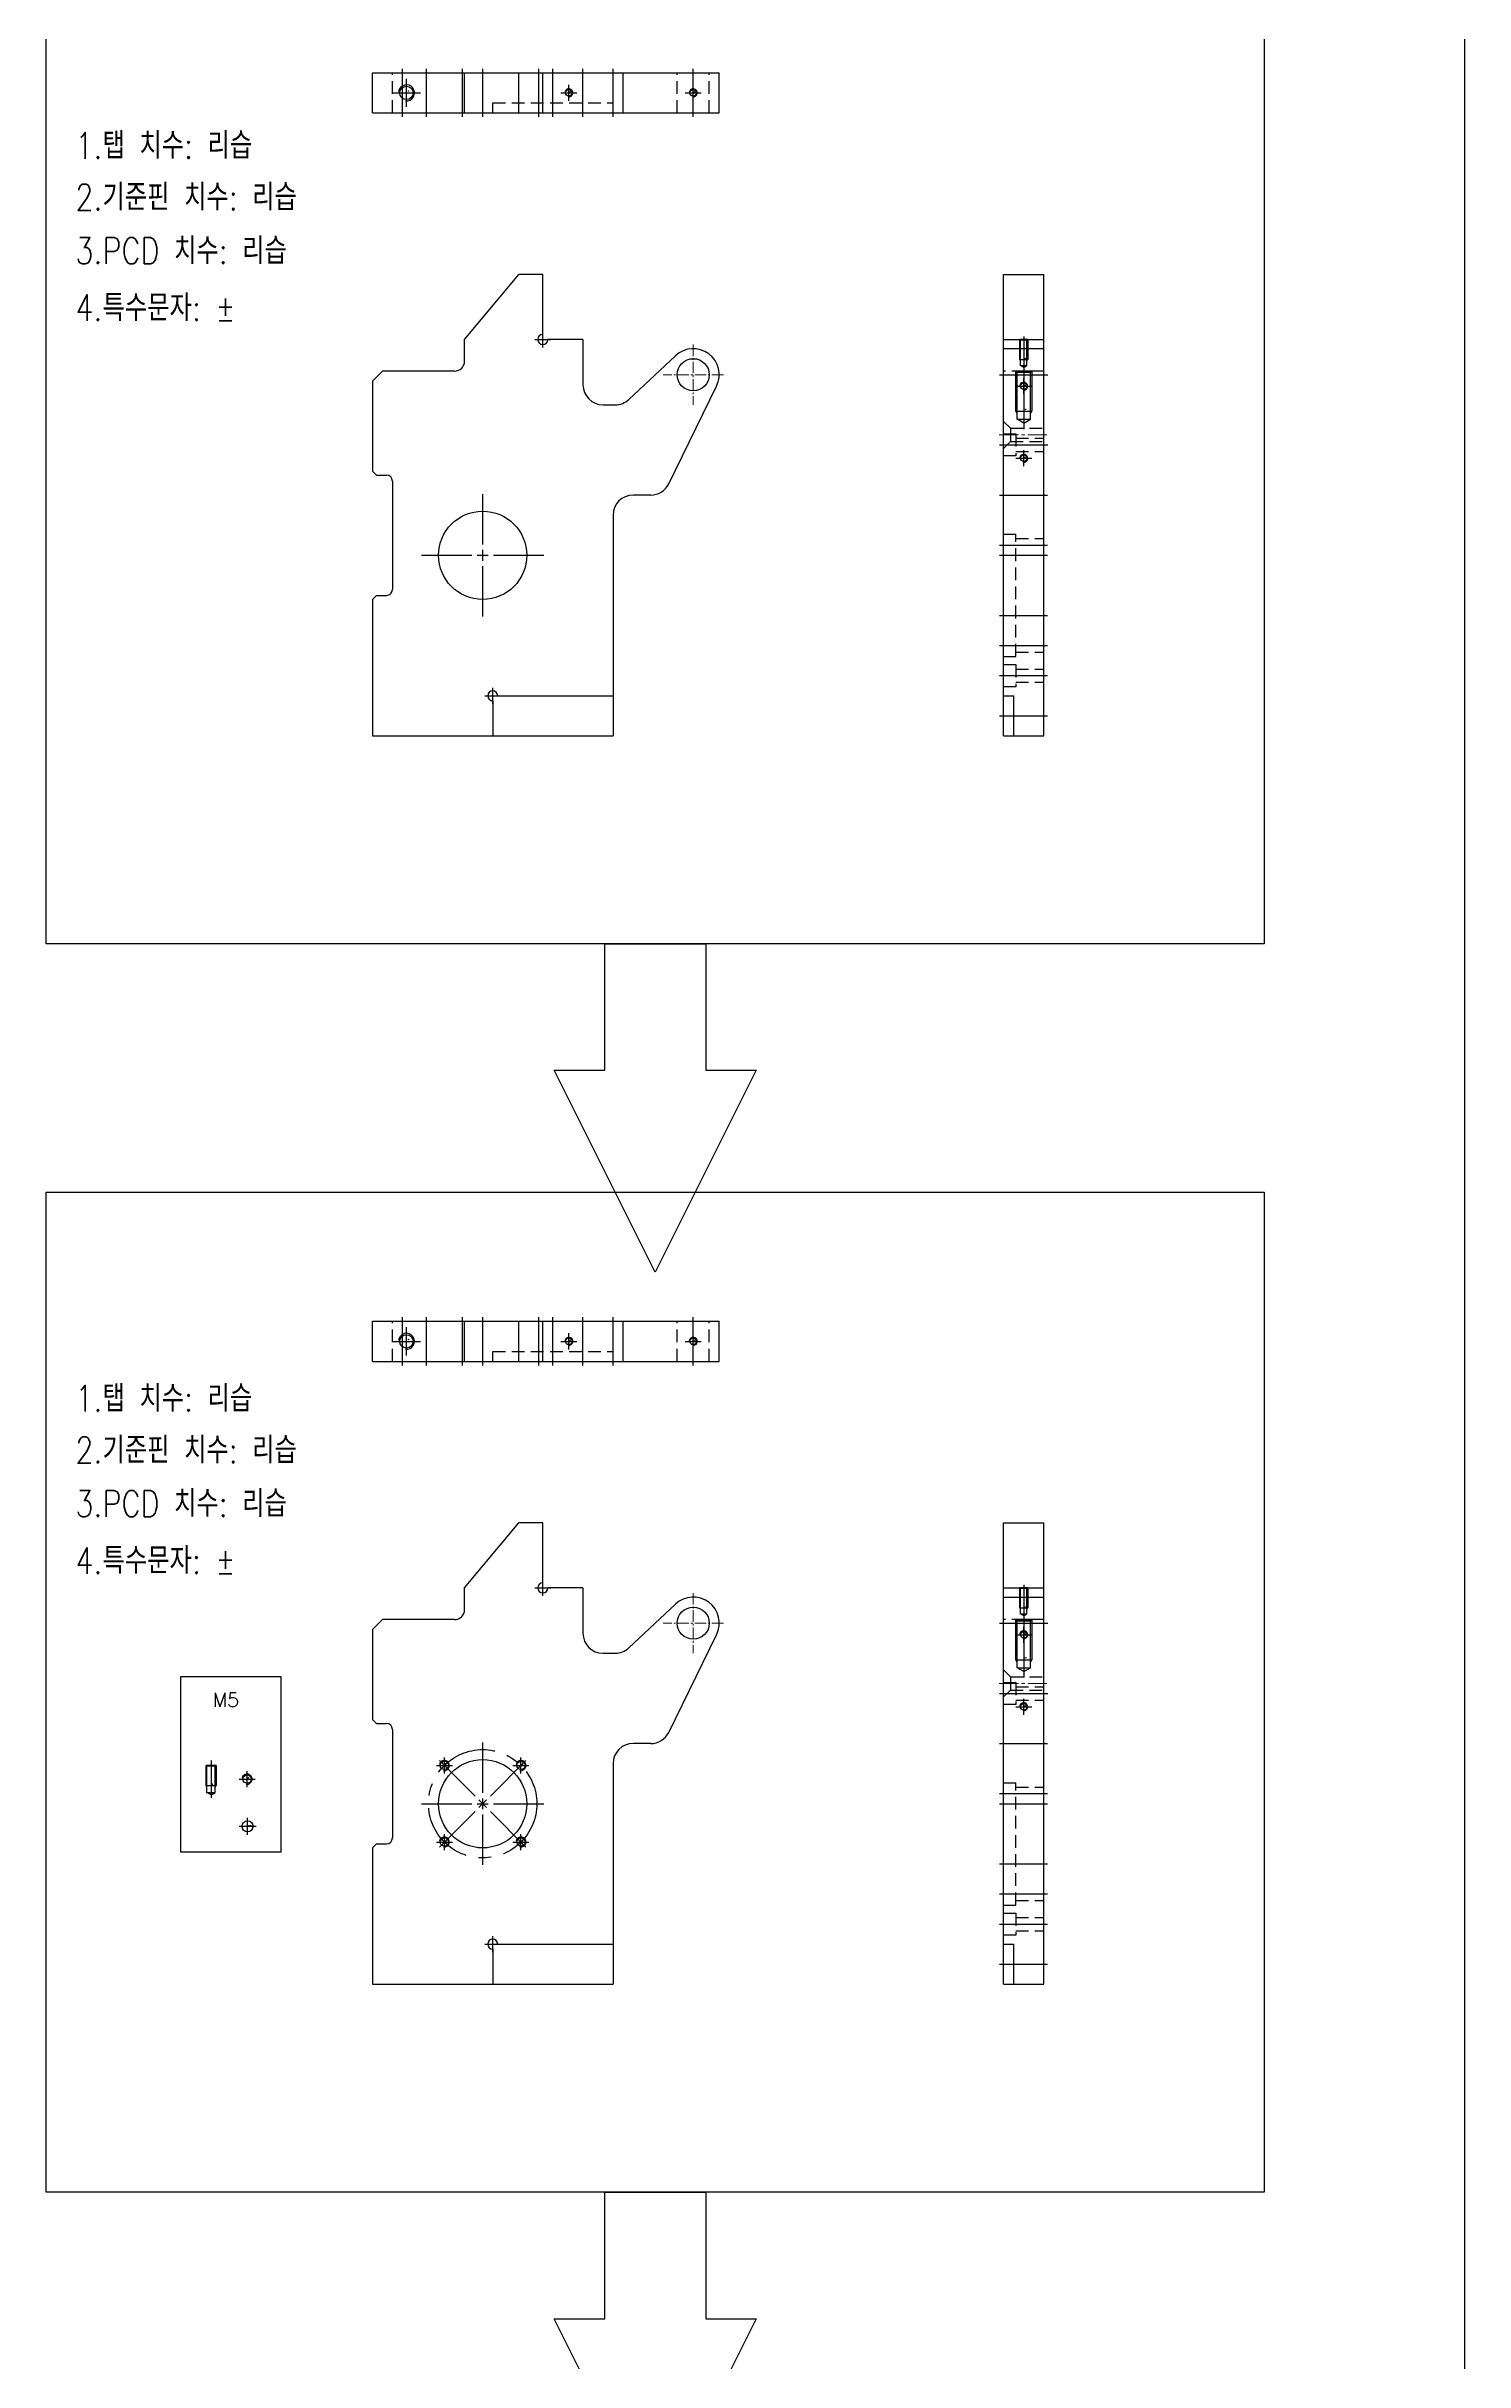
# Model space of a CAD drawing. Header units: millimetres. Extents: x -69 to 11173, y 1341 to 6119.
# Drawn here: x 8851 to 9559, y 3353 to 4507 of the extents above; entities that cross this region are included whole.
import ezdxf

# ---------------------------------------------------------------- set-up
doc = ezdxf.new("R2010")
doc.units = ezdxf.units.MM
for name, pattern in [('CENTER', [50.8, 31.75, -6.35, 6.35, -6.35]), ('CENTER2', [28.575, 19.05, -3.175, 3.175, -3.175]), ('HIDDEN', [9.525, 6.35, -3.175])]:
    doc.linetypes.add(name, pattern=pattern)
for name, color, linetype in [('0 [SD 2]', 2, 'HIDDEN'), ('1', 220, 'CENTER'), ('3', 223, 'HIDDEN'), ('CL', 1, 'CENTER')]:
    doc.layers.add(name, color=color, linetype=linetype)
doc.layers.add('07. Center', color=1, linetype='CENTER2', lineweight=13)
doc.layers.add('AM_5', color=3, linetype='Continuous', lineweight=25)
doc.styles.get("Standard").update_dxf_attribs({"font": 'romans.shx', "bigfont": 'whgtxt.shx'})

# ---------------------------------------------------------------- blocks, each defined once
blk = doc.blocks.new('*U359')
at = {"layer": 'CL', "color": 0, "transparency": 16777216}
for p, q in [((0, 5.4), (0, 30.5)), ((-30.5, 0), (-5.4, 0)), ((5.4, 0), (30.5, 0)), ((0, -30.5), (0, -5.4))]:
    blk.add_line(p, q, dxfattribs=at)
at = {"layer": 'CL', "color": 0, "linetype": 'Continuous', "transparency": 16777216}
for p, q in [((-2.7, 0), (2.7, 0)), ((0, -2.7), (0, 2.7))]:
    blk.add_line(p, q, dxfattribs=at)
blk = doc.blocks.new('*U360')
at = {"layer": 'CL', "color": 0, "transparency": 16777216}
for p, q in [((0, 5.4), (0, 30.5)), ((-30.5, 0), (-5.4, 0)), ((5.4, 0), (30.5, 0)), ((0, -30.5), (0, -5.4))]:
    blk.add_line(p, q, dxfattribs=at)
at = {"layer": 'CL', "color": 0, "linetype": 'Continuous', "transparency": 16777216}
for p, q in [((-2.7, 0), (2.7, 0)), ((0, -2.7), (0, 2.7))]:
    blk.add_line(p, q, dxfattribs=at)
blk = doc.blocks.new('*U473')
at = {"layer": 'CL', "color": 0, "transparency": 16777216}
for p, q in [((0, 5.4), (0, 30.5)), ((-30.5, 0), (-5.4, 0)), ((5.4, 0), (30.5, 0)), ((0, -30.5), (0, -5.4))]:
    blk.add_line(p, q, dxfattribs=at)
at = {"layer": 'CL', "color": 0, "linetype": 'Continuous', "transparency": 16777216}
for p, q in [((-2.7, 0), (2.7, 0)), ((0, -2.7), (0, 2.7))]:
    blk.add_line(p, q, dxfattribs=at)

msp = doc.modelspace()

# ---------------------------------------------------------------- linework, layer by layer
at = {"color": 1}
msp.add_line((9558.5199, 1341.16865), (9558.5199, 5649.67959), dxfattribs=at)
for p, q in [((9013.8437, 4473.79989), (9013.8437, 4493.79989)), ((9013.8437, 4493.79989), (9186.8437, 4493.79989)), ((9059.8437, 4473.79989), (9059.8437, 4493.79989)), ((9086.8437, 4473.79989), (9086.8437, 4493.79989)), ((9098.8437, 4473.79989), (9098.8437, 4493.79989)), ((9118.8437, 4473.79989), (9118.8437, 4493.79989)), ((9138.8437, 4473.79989), (9138.8437, 4493.79989)), ((9186.8437, 4473.79989), (9186.8437, 4493.79989)), ((9013.8437, 4473.79989), (9186.8437, 4473.79989)), ((9059.8437, 4360.91479), (9086.8437, 4393.31479)), ((9098.8437, 4393.31479), (9086.8437, 4393.31479)), ((9098.8437, 4363.41479), (9098.8437, 4393.31479)), ((9328.61853, 4163.31479), (9328.61853, 4393.31479)), ((9328.61853, 4393.31479), (9348.61853, 4393.31479)), ((9348.61853, 4163.31479), (9348.61853, 4393.31479)), ((9059.8437, 4350.11479), (9059.8437, 4360.91479)), ((9118.8437, 4360.91479), (9101.3437, 4360.91479)), ((9141.72899, 4331.01665), (9164.95027, 4352.79671)), ((9336.99353, 4360.55394), (9336.61853, 4360.91479)), ((9340.61853, 4360.91479), (9336.61853, 4360.91479)), ((9336.61853, 4360.91479), (9340.61853, 4360.91479)), ((9336.61853, 4350.91479), (9340.61853, 4350.91479)), ((9340.24353, 4360.55394), (9336.99353, 4360.55394)), ((9336.99353, 4347.91479), (9336.99353, 4360.55394)), ((9340.61853, 4360.91479), (9340.24353, 4360.55394)), ((9340.24353, 4347.91479), (9340.24353, 4360.55394)), ((9018.8437, 4345.11479), (9013.8437, 4340.11479)), ((9013.8437, 4340.11479), (9013.8437, 4295.31479)), ((9054.8437, 4345.11479), (9018.8437, 4345.11479)), ((9342.61853, 4345.11479), (9334.61853, 4345.11479)), ((9334.61853, 4345.11479), (9342.61853, 4345.11479)), ((9335.29511, 4344.3931), (9334.61853, 4345.11479)), ((9341.94194, 4344.3931), (9335.29511, 4344.3931)), ((9335.29511, 4321.11479), (9335.29511, 4344.3931)), ((9338.61853, 4346.98146), (9336.99353, 4347.91479)), ((9336.99353, 4347.91479), (9340.24353, 4347.91479)), ((9338.61853, 4346.98146), (9340.24353, 4347.91479)), ((9342.61853, 4345.11479), (9341.94194, 4344.3931)), ((9341.94194, 4321.11479), (9341.94194, 4344.3931)), ((9161.59052, 4288.9044), (9185.51105, 4337.58129)), ((9334.61853, 4325.11479), (9342.61853, 4325.11479)), ((9335.29511, 4321.11479), (9341.94194, 4321.11479)), ((9338.61853, 4319.24812), (9335.29511, 4321.11479)), ((9338.61853, 4319.24812), (9341.94194, 4321.11479)), ((9015.8437, 4293.31479), (9013.8437, 4295.31479)), ((9015.8437, 4293.31479), (9020.8437, 4293.31479)), ((9023.8437, 4290.31479), (9023.8437, 4236.31479)), ((9152.61564, 4283.31479), (9143.8437, 4283.31479)), ((9133.8437, 4273.31479), (9133.8437, 4163.31479)), ((9015.8437, 4233.31479), (9013.8437, 4231.31479)), ((9013.8437, 4231.31479), (9013.8437, 4163.31479)), ((9015.8437, 4233.31479), (9020.8437, 4233.31479)), ((9073.8437, 4180.81479), (9073.8437, 4163.31479)), ((9076.3437, 4183.31479), (9133.8437, 4183.31479)), ((9328.61853, 4183.31479), (9333.61853, 4183.31479)), ((9333.61853, 4163.31479), (9333.61853, 4183.31479)), ((9013.8437, 4163.31479), (9133.8437, 4163.31479)), ((9328.61853, 4163.31479), (9348.61853, 4163.31479)), ((9013.8437, 3851.5132), (9013.8437, 3871.5132)), ((9013.8437, 3871.5132), (9186.8437, 3871.5132)), ((9059.8437, 3851.5132), (9059.8437, 3871.5132)), ((9086.8437, 3851.5132), (9086.8437, 3871.5132)), ((9098.8437, 3851.5132), (9098.8437, 3871.5132)), ((9118.8437, 3851.5132), (9118.8437, 3871.5132)), ((9138.8437, 3851.5132), (9138.8437, 3871.5132)), ((9186.8437, 3851.5132), (9186.8437, 3871.5132)), ((9013.8437, 3851.5132), (9186.8437, 3851.5132)), ((9059.8437, 3738.6281), (9086.8437, 3771.0281)), ((9098.8437, 3771.0281), (9086.8437, 3771.0281)), ((9098.8437, 3741.1281), (9098.8437, 3771.0281)), ((9328.61853, 3541.0281), (9328.61853, 3771.0281)), ((9328.61853, 3771.0281), (9348.61853, 3771.0281)), ((9348.61853, 3541.0281), (9348.61853, 3771.0281)), ((9059.8437, 3727.8281), (9059.8437, 3738.6281)), ((9118.8437, 3738.6281), (9101.3437, 3738.6281)), ((9141.72899, 3708.72996), (9164.95027, 3730.51002)), ((9336.99353, 3738.26725), (9336.61853, 3738.6281)), ((9340.61853, 3738.6281), (9336.61853, 3738.6281)), ((9336.61853, 3738.6281), (9340.61853, 3738.6281)), ((9336.61853, 3728.6281), (9340.61853, 3728.6281)), ((9340.24353, 3738.26725), (9336.99353, 3738.26725)), ((9336.99353, 3725.6281), (9336.99353, 3738.26725)), ((9340.61853, 3738.6281), (9340.24353, 3738.26725)), ((9340.24353, 3725.6281), (9340.24353, 3738.26725)), ((9018.8437, 3722.8281), (9013.8437, 3717.8281)), ((9013.8437, 3717.8281), (9013.8437, 3673.0281)), ((9054.8437, 3722.8281), (9018.8437, 3722.8281)), ((9342.61853, 3722.8281), (9334.61853, 3722.8281)), ((9334.61853, 3722.8281), (9342.61853, 3722.8281)), ((9335.29511, 3722.10641), (9334.61853, 3722.8281)), ((9341.94194, 3722.10641), (9335.29511, 3722.10641)), ((9335.29511, 3698.8281), (9335.29511, 3722.10641)), ((9338.61853, 3724.69476), (9336.99353, 3725.6281)), ((9336.99353, 3725.6281), (9340.24353, 3725.6281)), ((9338.61853, 3724.69476), (9340.24353, 3725.6281)), ((9342.61853, 3722.8281), (9341.94194, 3722.10641)), ((9341.94194, 3698.8281), (9341.94194, 3722.10641)), ((9161.59052, 3666.61771), (9185.51105, 3715.29459)), ((9334.61853, 3702.8281), (9342.61853, 3702.8281)), ((9335.29511, 3698.8281), (9341.94194, 3698.8281)), ((9338.61853, 3696.96143), (9335.29511, 3698.8281)), ((9338.61853, 3696.96143), (9341.94194, 3698.8281)), ((9015.8437, 3671.0281), (9013.8437, 3673.0281)), ((9015.8437, 3671.0281), (9020.8437, 3671.0281)), ((9023.8437, 3668.0281), (9023.8437, 3614.0281)), ((9152.61564, 3661.0281), (9143.8437, 3661.0281)), ((8931.32117, 3649.70307), (8930.88816, 3650.15413)), ((8935.88816, 3650.15413), (8930.88816, 3650.15413)), ((8930.88816, 3650.15413), (8935.88816, 3650.15413)), ((8935.45515, 3649.70307), (8931.32117, 3649.70307)), ((8931.32117, 3636.65413), (8931.32117, 3649.70307)), ((8935.88816, 3650.15413), (8935.45515, 3649.70307)), ((8935.45515, 3636.65413), (8935.45515, 3649.70307)), ((9133.8437, 3651.0281), (9133.8437, 3541.0281)), ((8930.88816, 3640.15413), (8935.88816, 3640.15413)), ((8933.38816, 3635.48746), (8931.32117, 3636.65413)), ((8931.32117, 3636.65413), (8935.45515, 3636.65413)), ((8933.38816, 3635.48746), (8935.45515, 3636.65413)), ((9015.8437, 3611.0281), (9013.8437, 3609.0281)), ((9013.8437, 3609.0281), (9013.8437, 3541.0281)), ((9015.8437, 3611.0281), (9020.8437, 3611.0281)), ((9073.8437, 3558.5281), (9073.8437, 3541.0281)), ((9076.3437, 3561.0281), (9133.8437, 3561.0281)), ((9328.61853, 3561.0281), (9333.61853, 3561.0281)), ((9333.61853, 3541.0281), (9333.61853, 3561.0281)), ((9013.8437, 3541.0281), (9133.8437, 3541.0281)), ((9328.61853, 3541.0281), (9348.61853, 3541.0281))]:
    msp.add_line(p, q)
for points in [[(8851.24587, 4558.09455), (9458.5199, 4558.09455), (9458.5199, 4059.6892), (8851.24587, 4059.6892)], [(8851.24587, 3935.80786), (9458.5199, 3935.80786), (9458.5199, 3437.40251), (8851.24587, 3437.40251)]]:
    msp.add_lwpolyline(points, close=True)
for points in [[(9180.05854, 4059.6892), (9180.05854, 3996.63574), (9205.23421, 3996.63574), (9154.88288, 3895.93309), (9104.53156, 3996.63574), (9129.70722, 3996.63574), (9129.70722, 4059.6892)], [(9180.05854, 3437.40251), (9180.05854, 3374.34905), (9205.23421, 3374.34905), (9154.88288, 3273.6464), (9104.53156, 3374.34905), (9129.70722, 3374.34905), (9129.70722, 3437.40251)]]:
    msp.add_lwpolyline(points, close=True, dxfattribs=at)
at = {"color": 3}
msp.add_lwpolyline([(8918.26096, 3694.37633), (8968.21107, 3694.37633), (8968.21107, 3606.8166), (8918.26096, 3606.8166)], close=True, dxfattribs=at)
for centre, radius in [((9030.8437, 4483.79989), 3.32342), ((9111.8437, 4483.79989), 1.63916), ((9173.8437, 4483.79989), 1.63916), ((9173.8437, 4343.31479), 8), ((9338.61853, 4337.58129), 1.63916), ((9338.61853, 4301.68176), 1.63916), ((9068.8437, 4253.31479), 22), ((9030.8437, 3861.5132), 3.32342), ((9111.8437, 3861.5132), 1.63916), ((9173.8437, 3861.5132), 1.63916), ((9173.8437, 3721.0281), 8), ((9338.61853, 3715.29459), 1.63916), ((9338.61853, 3679.39507), 1.63916), ((9068.8437, 3631.0281), 22), ((9049.75182, 3650.11998), 2.06699), ((9087.93558, 3650.11998), 2.06699), ((8951.38816, 3643.3208), 2.06699), ((8951.59889, 3619.79366), 2.75), ((9049.75182, 3611.93621), 2.06699), ((9087.93558, 3611.93621), 2.06699)]:
    msp.add_circle(centre, radius)
for centre, radius, start, end in [((9098.8437, 4360.91479), 2.5, 90, 0), ((9173.8437, 4343.31479), 13, 333.82982759, 133.16566054), ((9054.8437, 4350.11479), 5, 270, 0), ((9134.88789, 4338.31044), 10, 270, 313.16566054), ((9020.8437, 4290.31479), 3, 0, 90), ((9143.8437, 4273.31479), 10, 90, 180), ((9152.61564, 4293.31479, 0), 10, 270, 333.82982759), ((9020.8437, 4236.31479), 3, 270, 0), ((9073.8437, 4183.31479), 2.5, 360, 270), ((9098.8437, 3738.6281), 2.5, 90, 0), ((9054.8437, 3727.8281), 5, 270, 0), ((9173.8437, 3721.0281), 13, 333.82982759, 133.16566054), ((9134.88789, 3716.02375), 10, 270, 313.16566054), ((9020.8437, 3668.0281), 3, 0, 90), ((9143.8437, 3651.0281), 10, 90, 180), ((9152.61564, 3671.0281, 0), 10, 270, 333.82982759), ((9020.8437, 3614.0281), 3, 270, 0), ((9073.8437, 3561.0281), 2.5, 360, 270)]:
    msp.add_arc(centre, radius, start, end)
at = {"layer": '0 [SD 2]'}
for p, q in [((9023.8437, 4473.79989), (9023.8437, 4493.79989)), ((9165.8437, 4473.79989), (9165.8437, 4493.79989)), ((9181.8437, 4473.79989), (9181.8437, 4493.79989)), ((9073.8437, 4478.79989), (9133.8437, 4478.79989)), ((9073.8437, 4473.79989), (9073.8437, 4478.79989)), ((9133.8437, 4473.79989), (9133.8437, 4478.79989)), ((9348.61853, 4345.11479), (9328.61853, 4345.11479)), ((9332.01853, 4316.61044), (9328.61853, 4320.01044)), ((9332.01853, 4316.61044), (9332.01853, 4310.01044)), ((9332.01853, 4316.61044), (9348.61853, 4316.61044)), ((9328.61853, 4313.81479), (9334.61853, 4313.81479)), ((9332.01853, 4310.01044), (9328.61853, 4306.61044)), ((9332.01853, 4310.01044), (9348.61853, 4310.01044)), ((9334.61853, 4313.81479), (9334.61853, 4302.81479)), ((9334.61853, 4311.61479), (9348.61853, 4311.61479)), ((9334.61853, 4305.01479), (9348.61853, 4305.01479)), ((9334.61853, 4302.81479), (9328.61853, 4302.81479)), ((9328.61853, 4263.81479), (9334.61853, 4263.81479)), ((9334.61853, 4202.81479), (9334.61853, 4263.81479)), ((9334.61853, 4261.61479), (9348.61853, 4261.61479)), ((9328.61853, 4202.81479), (9334.61853, 4202.81479)), ((9334.61853, 4205.01479), (9348.61853, 4205.01479)), ((9328.61853, 4198.81479), (9334.61853, 4198.81479)), ((9334.61853, 4198.81479), (9334.61853, 4187.81479)), ((9334.61853, 4196.61479), (9348.61853, 4196.61479)), ((9334.61853, 4190.01479), (9348.61853, 4190.01479)), ((9334.61853, 4187.81479), (9328.61853, 4187.81479)), ((9023.8437, 3851.5132), (9023.8437, 3871.5132)), ((9165.8437, 3851.5132), (9165.8437, 3871.5132)), ((9181.8437, 3851.5132), (9181.8437, 3871.5132)), ((9073.8437, 3856.5132), (9133.8437, 3856.5132)), ((9073.8437, 3851.5132), (9073.8437, 3856.5132)), ((9133.8437, 3851.5132), (9133.8437, 3856.5132)), ((9348.61853, 3722.8281), (9328.61853, 3722.8281)), ((9332.01853, 3694.32375), (9328.61853, 3697.72375)), ((9332.01853, 3694.32375), (9332.01853, 3687.72375)), ((9332.01853, 3694.32375), (9348.61853, 3694.32375)), ((9328.61853, 3691.5281), (9334.61853, 3691.5281)), ((9332.01853, 3687.72375), (9328.61853, 3684.32375)), ((9332.01853, 3687.72375), (9348.61853, 3687.72375)), ((9334.61853, 3691.5281), (9334.61853, 3680.5281)), ((9334.61853, 3689.3281), (9348.61853, 3689.3281)), ((9334.61853, 3682.7281), (9348.61853, 3682.7281)), ((9334.61853, 3680.5281), (9328.61853, 3680.5281)), ((9328.61853, 3641.5281), (9334.61853, 3641.5281)), ((9334.61853, 3580.5281), (9334.61853, 3641.5281)), ((9334.61853, 3639.3281), (9348.61853, 3639.3281)), ((9328.61853, 3580.5281), (9334.61853, 3580.5281)), ((9334.61853, 3582.7281), (9348.61853, 3582.7281)), ((9328.61853, 3576.5281), (9334.61853, 3576.5281)), ((9334.61853, 3576.5281), (9334.61853, 3565.5281)), ((9334.61853, 3574.3281), (9348.61853, 3574.3281)), ((9334.61853, 3567.7281), (9348.61853, 3567.7281)), ((9334.61853, 3565.5281), (9328.61853, 3565.5281))]:
    msp.add_line(p, q, dxfattribs=at)
at = {"layer": '07. Center', "ltscale": 0.3}
for p, q in [((9173.8437, 4358.31479), (9173.8437, 4328.31479)), ((9188.8437, 4343.31479), (9158.8437, 4343.31479)), ((9173.8437, 3736.0281), (9173.8437, 3706.0281)), ((9188.8437, 3721.0281), (9158.8437, 3721.0281))]:
    msp.add_line(p, q, dxfattribs=at)
at = {"layer": '07. Center', "ltscale": 0.5}
for p, q in [((9326.41853, 4313.31044), (9350.54583, 4313.31044)), ((9326.41853, 3691.02375), (9350.54583, 3691.02375))]:
    msp.add_line(p, q, dxfattribs=at)
at = {"layer": '1', "ltscale": 4}
for p, q in [((9030.8437, 4476.79989), (9030.8437, 4490.79989)), ((9023.8437, 4483.79989), (9037.8437, 4483.79989)), ((9338.61853, 4348.11479), (9338.61853, 4316.24812)), ((9030.8437, 3854.5132), (9030.8437, 3868.5132)), ((9023.8437, 3861.5132), (9037.8437, 3861.5132)), ((9338.61853, 3725.8281), (9338.61853, 3693.96143))]:
    msp.add_line(p, q, dxfattribs=at)
at = {"layer": '1', "ltscale": 3}
for p, q in [((9107.8437, 4483.79989), (9115.8437, 4483.79989)), ((9111.8437, 4479.79989), (9111.8437, 4487.79989)), ((9169.8437, 4483.79989), (9177.8437, 4483.79989)), ((9173.8437, 4479.79989), (9173.8437, 4487.79989)), ((9098.8437, 4356.91479), (9098.8437, 4364.91479)), ((9094.8437, 4360.91479), (9102.8437, 4360.91479)), ((9338.61853, 4362.41479), (9338.61853, 4345.48146)), ((9338.61853, 4333.58129), (9338.61853, 4341.58129)), ((9334.61853, 4337.58129), (9342.61853, 4337.58129)), ((9338.61853, 4297.68176), (9338.61853, 4305.68176)), ((9334.61853, 4301.68176), (9342.61853, 4301.68176)), ((9069.8437, 4183.31479), (9077.8437, 4183.31479)), ((9073.8437, 4179.31479), (9073.8437, 4187.31479)), ((9107.8437, 3861.5132), (9115.8437, 3861.5132)), ((9111.8437, 3857.5132), (9111.8437, 3865.5132)), ((9169.8437, 3861.5132), (9177.8437, 3861.5132)), ((9173.8437, 3857.5132), (9173.8437, 3865.5132)), ((9098.8437, 3734.6281), (9098.8437, 3742.6281)), ((9338.61853, 3740.1281), (9338.61853, 3723.19476)), ((9094.8437, 3738.6281), (9102.8437, 3738.6281)), ((9338.61853, 3711.29459), (9338.61853, 3719.29459)), ((9334.61853, 3715.29459), (9342.61853, 3715.29459)), ((9338.61853, 3675.39507), (9338.61853, 3683.39507)), ((9334.61853, 3679.39507), (9342.61853, 3679.39507)), ((8951.38816, 3639.3208), (8951.38816, 3647.3208)), ((9045.75182, 3650.11998), (9053.75182, 3650.11998)), ((9049.75182, 3646.11998), (9049.75182, 3654.11998)), ((9083.93558, 3650.11998), (9091.93558, 3650.11998)), ((9087.93558, 3646.11998), (9087.93558, 3654.11998)), ((8947.38816, 3643.3208), (8955.38816, 3643.3208)), ((8951.59889, 3615.54366), (8951.59889, 3624.04366)), ((8947.34889, 3619.79366), (8955.84889, 3619.79366)), ((9049.75182, 3607.93621), (9049.75182, 3615.93621)), ((9087.93558, 3607.93621), (9087.93558, 3615.93621)), ((9045.75182, 3611.93621), (9053.75182, 3611.93621)), ((9083.93558, 3611.93621), (9091.93558, 3611.93621)), ((9069.8437, 3561.0281), (9077.8437, 3561.0281)), ((9073.8437, 3557.0281), (9073.8437, 3565.0281))]:
    msp.add_line(p, q, dxfattribs=at)
at = {"layer": '1', "linetype": 'ByBlock'}
for p, q in [((9336.61853, 4350.91479), (9336.61853, 4360.91479)), ((9336.97937, 4350.28977), (9336.61853, 4350.91479)), ((9340.25768, 4350.28977), (9340.61853, 4350.91479)), ((9340.61853, 4360.91479), (9340.61853, 4350.91479)), ((9334.61853, 4325.11479), (9334.61853, 4345.11479)), ((9342.61853, 4345.11479), (9342.61853, 4325.11479)), ((9335.29511, 4323.86475), (9334.61853, 4325.11479)), ((9341.94194, 4323.86475), (9342.61853, 4325.11479)), ((9336.61853, 3728.6281), (9336.61853, 3738.6281)), ((9336.97937, 3728.00308), (9336.61853, 3728.6281)), ((9340.25768, 3728.00308), (9340.61853, 3728.6281)), ((9340.61853, 3738.6281), (9340.61853, 3728.6281)), ((9334.61853, 3702.8281), (9334.61853, 3722.8281)), ((9342.61853, 3722.8281), (9342.61853, 3702.8281)), ((9335.29511, 3701.57806), (9334.61853, 3702.8281)), ((9341.94194, 3701.57806), (9342.61853, 3702.8281)), ((8930.88816, 3640.15413), (8930.88816, 3650.15413)), ((8935.88816, 3650.15413), (8935.88816, 3640.15413)), ((8931.32117, 3639.37287), (8930.88816, 3640.15413)), ((8935.45515, 3639.37286), (8935.88816, 3640.15413))]:
    msp.add_line(p, q, dxfattribs=at)
at = {"layer": '1', "ltscale": 2}
msp.add_line((8933.38816, 3652.65413), (8933.38816, 3633.98746), dxfattribs=at)
at = {"layer": '1', "linetype": 'ByBlock'}
for centre, radius, start, end in [((9030.8437, 4483.79989), 4, 262.81924422, 172.81924422), ((9111.8437, 4483.79989), 2, 261.37307344, 171.37307344), ((9173.8437, 4483.79989), 2, 261.37307344, 171.37307344), ((9338.61853, 4337.58129), 2, 261.37307344, 171.37307344), ((9338.61853, 4301.68176), 2, 261.37307344, 171.37307344), ((9030.8437, 3861.5132), 4, 262.81924422, 172.81924422), ((9111.8437, 3861.5132), 2, 261.37307344, 171.37307344), ((9173.8437, 3861.5132), 2, 261.37307344, 171.37307344), ((9338.61853, 3715.29459), 2, 261.37307344, 171.37307344), ((9338.61853, 3679.39507), 2, 261.37307344, 171.37307344), ((9049.75182, 3650.11998), 2.5, 258.46304097, 168.46304097), ((9087.93558, 3650.11998), 2.5, 258.46304097, 168.46304097), ((8951.38816, 3643.3208), 2.5, 258.46304097, 168.46304097), ((9049.75182, 3611.93621), 2.5, 258.46304097, 168.46304097), ((9087.93558, 3611.93621), 2.5, 258.46304097, 168.46304097)]:
    msp.add_arc(centre, radius, start, end, dxfattribs=at)
at = {"layer": 'AM_5', "color": 0}
for p, q in [((9118.8437, 4360.91479), (9118.8437, 4338.31044)), ((9328.61853, 4360.91479), (9348.61853, 4360.91479)), ((9328.61853, 4356.31479), (9348.61853, 4356.31479)), ((9128.8437, 4328.31044), (9134.88789, 4328.31044)), ((9328.61853, 4283.31479), (9348.61853, 4283.31479)), ((9118.8437, 3738.6281), (9118.8437, 3716.02375)), ((9328.61853, 3738.6281), (9348.61853, 3738.6281)), ((9328.61853, 3734.0281), (9348.61853, 3734.0281)), ((9128.8437, 3706.02375), (9134.88789, 3706.02375)), ((9328.61853, 3661.0281), (9348.61853, 3661.0281))]:
    msp.add_line(p, q, dxfattribs=at)
for centre in [(9128.8437, 4338.31044), (9128.8437, 3716.02375)]:
    msp.add_arc(centre, 10, 180, 270, dxfattribs=at)
at = {"layer": 'CL'}
for p, q in [((9028.8437, 4471.79989), (9028.8437, 4495.79989)), ((9040.8437, 4471.79989), (9040.8437, 4495.79989)), ((9058.8437, 4471.79989), (9058.8437, 4495.79989)), ((9068.8437, 4471.79989), (9068.8437, 4495.79989)), ((9096.8437, 4471.79989), (9096.8437, 4495.79989)), ((9103.8437, 4471.79989), (9103.8437, 4495.79989)), ((9118.8437, 4471.79989), (9118.8437, 4495.79989)), ((9133.8437, 4471.79989), (9133.8437, 4495.79989)), ((9173.8437, 4471.79989), (9173.8437, 4495.79989)), ((9326.61853, 4343.31479), (9350.61853, 4343.31479)), ((9326.61853, 4308.31479), (9350.61853, 4308.31479)), ((9326.61853, 4283.31479), (9350.4932, 4283.31479)), ((9326.61853, 4258.34474), (9350.4932, 4258.34474)), ((9326.61853, 4253.31479), (9350.4932, 4253.31479)), ((9326.61853, 4223.31479), (9350.4932, 4223.31479)), ((9326.61853, 4208.34474), (9350.4932, 4208.34474)), ((9326.61853, 4193.31479), (9350.4932, 4193.31479)), ((9326.61853, 4173.31479), (9350.4932, 4173.31479)), ((9028.8437, 3849.5132), (9028.8437, 3873.5132)), ((9040.8437, 3849.5132), (9040.8437, 3873.5132)), ((9058.8437, 3849.5132), (9058.8437, 3873.5132)), ((9068.8437, 3849.5132), (9068.8437, 3873.5132)), ((9096.8437, 3849.5132), (9096.8437, 3873.5132)), ((9103.8437, 3849.5132), (9103.8437, 3873.5132)), ((9118.8437, 3849.5132), (9118.8437, 3873.5132)), ((9133.8437, 3849.5132), (9133.8437, 3873.5132)), ((9173.8437, 3849.5132), (9173.8437, 3873.5132)), ((9326.61853, 3721.0281), (9350.61853, 3721.0281)), ((9326.61853, 3686.0281), (9350.61853, 3686.0281)), ((9326.61853, 3661.0281), (9350.4932, 3661.0281)), ((9326.61853, 3636.05804), (9350.4932, 3636.05804)), ((9326.61853, 3631.0281), (9350.4932, 3631.0281)), ((9326.61853, 3601.0281), (9350.4932, 3601.0281)), ((9326.61853, 3586.05804), (9350.4932, 3586.05804)), ((9326.61853, 3571.0281), (9350.4932, 3571.0281)), ((9326.61853, 3551.0281), (9350.4932, 3551.0281))]:
    msp.add_line(p, q, dxfattribs=at)
msp.add_circle((9068.8437, 3631.0281), 27, dxfattribs=at)

# ---------------------------------------------------------------- block references
for name, p in [('*U359', (9068.8437, 4253.31479)), ('*U360', (9068.8437, 3631.0281))]:
    msp.add_blockref(name, p, dxfattribs=at)
at = {"layer": 'CL', "rotation": 45.00000000000001}
msp.add_blockref('*U473', (9068.8437, 3631.0281), dxfattribs=at)

# ---------------------------------------------------------------- texts
at = {"color": 7, "true_color": 0xffffff, "width": 0.8}
for s, p in [('1.탭 치수: 리습', (8865.74677, 4450.96444)), ('2.기준핀 치수: 리습', (8865.74677, 4425.20403)), ('3.PCD 치수: 리습', (8865.74677, 4398.50971)), ('4.특수문자: %%P', (8865.74677, 4370.10307)), ('1.탭 치수: 리습', (8865.74677, 3826.47804)), ('2.기준핀 치수: 리습', (8865.74677, 3800.71763)), ('3.PCD 치수: 리습', (8865.74677, 3774.02332)), ('4.특수문자: %%P', (8865.74677, 3745.61668))]:
    msp.add_text(s, height=13.1625, dxfattribs=at).set_placement(p)
msp.add_text('M5', height=7).set_placement((8934.23737, 3679.30616))
at = {"layer": '3'}
for s, height, p in [('M8', 0.25, (9031.56954, 4484.58746)), ('M4', 0.333333, (9112.20662, 4484.14368)), ('M4', 0.333333, (9174.20662, 4484.14368)), ('M4', 0.333333, (9338.9673, 4351.18883)), ('M4', 0.333333, (9338.98144, 4337.92507)), ('M8', 0.25, (9339.34436, 4325.90236)), ('M4', 0.333333, (9338.98144, 4302.02555)), ('M8', 0.25, (9031.56954, 3862.30077)), ('M4', 0.333333, (9112.20662, 3861.85699)), ('M4', 0.333333, (9174.20662, 3861.85699)), ('M4', 0.333333, (9338.9673, 3728.90214)), ('M4', 0.333333, (9338.98144, 3715.63838)), ('M8', 0.25, (9339.34436, 3703.61567)), ('M4', 0.333333, (9338.98144, 3679.73885)), ('M5', 0.25, (9050.18778, 3650.63161)), ('M5', 0.25, (9088.37154, 3650.63161)), ('M5', 0.25, (8933.82412, 3640.66576)), ('M5', 0.25, (8951.82412, 3643.83243)), ('M5-%%C5.5', 0.25, (8951.91146, 3619.99554)), ('M5', 0.25, (9050.18778, 3612.44785)), ('M5', 0.25, (9088.37154, 3612.44785))]:
    msp.add_text(s, height=height, dxfattribs=at).set_placement(p)

doc.saveas('drawing.dxf')
